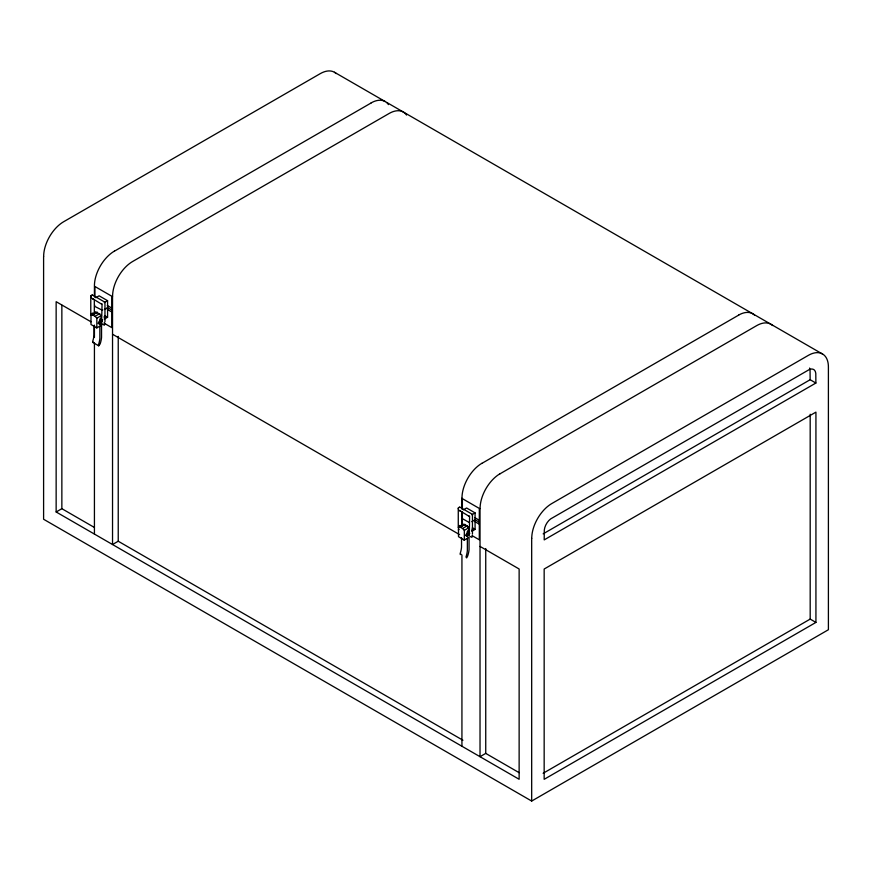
<?xml version="1.0" encoding="UTF-8"?>
<svg xmlns="http://www.w3.org/2000/svg" width="872" height="872" viewBox="0 0 872 872"><rect width="100%" height="100%" fill="white"/><g stroke="black" fill="none" stroke-linecap="round" stroke-linejoin="round"><path stroke-width="1.31" d="M90.775 315.468L90.775 295.913L92.029 294.801M458.269 527.647L458.269 508.093L459.522 506.981M461.179 554.189L460.285 554.581L460.144 553.633A21.506 12.415 -60 0 0 461.528 547.202L461.528 537.664M101.49 304.023L102.079 303.881L101.61 321.714C103.114 319.817 100.749 322.095 101.839 323.229M94.732 305.233L94.743 306.399L102.569 310.367M462.236 517.412L462.236 518.578L469.31 522.535M93.5 342.206L92.781 342.413L92.65 341.453A21.506 12.415 -60 0 0 94.023 335.022L94.023 325.496M458.291 529.925L459.086 529.5M469.332 535.397L469.583 516.05L468.994 516.191M114.396 251.191L371.178 102.94M95.822 297.712L99.114 295.815L107.583 300.698L107.583 317.245L104.302 319.141M104.302 302.595L107.583 300.698M90.993 314.825L95.713 312.1L97.49 312.296L92.781 315.021L90.993 314.825L90.993 324.515L96.836 327.883L101.544 325.169L98.046 323.141M104.302 309.495L107.583 307.598L111.812 310.04M92.781 315.021L95.048 316.329L99.757 313.604M96.16 327.49L96.836 327.883L96.836 318.193L101.544 315.468M90.95 321.779L56.146 301.69L56.146 511.973L61.858 508.681L94.34 527.429M462.923 740.23L118.232 541.229L112.532 544.52L112.532 296.436M481.9 463.37L738.671 315.119M500.005 473.812L756.776 325.572A28.373 16.383 -60 0 1 772.614 325.529M463.326 509.88L466.607 507.984L475.077 512.878L475.077 529.424L471.796 531.31M471.796 514.774L475.077 512.878M463.653 539.67L464.329 540.062L458.498 536.694L458.498 526.993L463.206 524.268L464.994 524.475L469.049 527.647L464.329 530.361L464.329 540.062L469.049 537.337L469.049 549.6A21.506 12.415 -60 0 1 467.665 556.031L466.651 557.895L465.986 557.001A21.506 12.415 -60 0 0 467.359 550.57L467.359 538.307M458.498 526.993L460.274 527.189L464.994 524.475M471.796 521.663L475.077 519.767L479.317 522.219M460.274 527.189L462.552 528.497L467.261 525.783M471.905 530.078L474.063 528.835L475.077 529.424M543.158 533.86L810.143 379.723L815.887 383.037L815.789 373.281A10.551 6.093 -60 0 0 809.401 369.499L550.69 518.884A10.551 6.093 -60 0 0 544.302 530.023L544.204 539.899L815.887 383.037M519.091 772.657L485.737 753.397L480.025 756.689L480.025 508.616M543.125 773.279L810.186 619.098L815.93 622.412L815.93 412.129L544.161 569.034L544.161 779.317L815.93 622.412M43.6 256.641L43.6 519.254L531.68 801.052L828.4 629.737L828.4 367.134A28.373 16.383 -60 0 0 808.431 355.318L551.66 503.635A28.373 16.383 -60 0 0 531.746 538.406M101.61 304.143L91.593 298.082M469.114 516.322L459.086 510.251M93.609 298.987L92.421 298.845M102.569 320.013L101.174 319.773L101.174 315.849L99.092 313.604L94.743 312.132M462.236 524.301L466.596 525.772L468.678 528.018L468.678 530.634M460.765 511.254L459.925 511.014M92.781 342.413L98.776 345.824L100.171 343.851A21.506 12.415 -60 0 0 101.544 337.42L101.544 322.782M468.678 531.942L469.31 532.192M334.467 72.256L822.547 354.054M92.465 294.998L104.956 302.213L104.956 321.703M459.958 507.166L472.45 514.382L472.45 533.882M107.3 305.473L111.812 308.078M474.793 517.641L479.317 520.257M107.3 309.397L111.812 312.002M474.793 521.565L479.317 524.181M106.558 316.656L107.583 317.245M100.76 320.275L102.1 321.027M468.264 532.443L469.594 533.195M103.91 323.065L111.812 327.632L111.812 296.251L94.874 286.474L94.874 296.981M472.537 535.899L479.317 539.801L479.317 508.431L462.378 498.642L462.378 509.161M465.539 535.321L467.872 536.662M112.532 334.238L459.577 534.612M480.025 546.417L519.134 568.991L519.134 779.274L56.146 511.973M98.623 345.781L98.481 344.822A21.506 12.415 -60 0 0 99.866 338.391L99.866 326.139M462.552 528.497L464.329 530.361M95.048 316.329L96.836 318.193M469.954 536.465L471.948 537.326L472.199 535.125M102.449 324.286L104.455 325.147L104.695 322.956M458.487 509.183L458.269 508.093M90.982 297.014L90.775 295.913M810.186 414.244L810.186 619.098M810.143 379.723L810.055 369.968A10.551 6.093 -60 0 0 809.543 368.082M531.68 538.438L531.68 801.052M485.737 548.553L485.737 753.397M462.378 512.431L462.378 525.969M461.931 498.163L461.931 508.965M461.931 511.668L461.931 525.162M461.931 554.963L461.931 746.247M118.232 336.374L118.232 541.229M94.427 296.796L94.427 285.994A28.373 16.383 -60 0 1 114.396 251.125M94.427 325.147L94.427 337.355M94.427 342.783L94.427 534.067M94.318 300.186L94.318 314.04M61.858 305.178L61.858 508.681M43.654 256.608A28.373 16.383 -60 0 1 63.569 221.782L320.34 73.597A28.373 16.383 -60 0 1 336.189 73.564M461.986 498.13A28.373 16.383 -60 0 1 481.9 463.294M112.586 296.404A28.373 16.383 -60 0 1 132.5 261.578L389.272 113.393A28.373 16.383 -60 0 1 406.559 115.05M387.015 102.907A28.373 16.383 -60 0 1 388.465 104.607M371.178 102.874A28.373 16.383 -60 0 1 385.293 101.61M738.671 315.054A28.373 16.383 -60 0 1 754.509 315.075M480.091 508.583A28.373 16.383 -60 0 1 499.994 473.747M100.803 322.313A1.679 0.97 -60 0 1 98.754 323.49A1.679 0.97 -60 0 1 99.779 320.852L100.084 320.711A1.679 0.97 -60 0 1 100.803 320.94M91.222 315.206A1.199 0.687 -60 0 1 92.04 313.506A1.199 0.687 -60 0 1 92.857 314.258M91.157 315.163A1.199 0.687 -60 0 1 91.963 313.462A1.199 0.687 -60 0 1 92.781 314.225M100.76 323.011A1.679 0.97 -60 0 1 99.67 321.757A1.679 0.97 -60 0 1 101.599 320.198M104.16 316.765A1.199 0.687 -60 0 1 105.436 315.784A1.199 0.687 -60 0 1 105.436 317.277A1.199 0.687 -60 0 1 104.16 317.757M459.043 527.702A1.199 0.687 -60 0 1 458.672 526.743A1.199 0.687 -60 0 1 459.609 525.565A1.199 0.687 -60 0 1 460.307 526.121M468.111 534.885A1.679 0.97 -60 0 1 466.182 535.55A1.679 0.97 -60 0 1 467.272 533.021L467.577 532.89A1.679 0.97 -60 0 1 468.111 532.934M468.569 534.972A1.679 0.97 -60 0 1 467.12 534.133A1.679 0.97 -60 0 1 469.092 532.367M472.166 528.192A1.199 0.687 -60 0 1 473.234 528.53A1.199 0.687 -60 0 1 472.166 530.078M469.158 533.642L469.583 533.206L469.158 533.642M100.563 320.373A1.199 0.687 -60 0 0 101.294 318.487A1.199 0.687 -60 0 0 99.822 319.337A1.199 0.687 -60 0 0 100.563 320.373M468.057 532.552A1.199 0.687 -60 0 0 468.787 530.656A1.199 0.687 -60 0 0 467.327 531.517A1.199 0.687 -60 0 0 468.057 532.552"/></g></svg>
